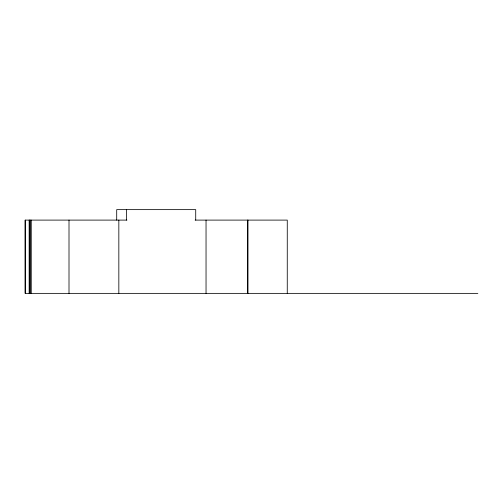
<?xml version="1.0" encoding="UTF-8"?>
<svg xmlns="http://www.w3.org/2000/svg" width="503" height="503" viewBox="0 0 503 503"><rect width="100%" height="100%" fill="white"/><g stroke="black" fill="none" stroke-linecap="round" stroke-linejoin="round"><path stroke-width="0.75" d="M126.919 220.1L25.15 220.1L25.188 293.368L477.85 293.368M195.133 220.1L287.27 220.1L287.263 293.368M247.979 220.1L247.979 293.368M247.514 220.1L247.514 293.368M206.041 220.1L206.041 293.368M195.717 220.1L195.717 209.632L116.702 209.632L116.702 220.1M126.58 209.632L126.58 220.1M118.834 220.1L118.834 293.368M69.005 220.1L69.005 293.368M31.148 220.1L31.148 293.368M30.727 220.1L30.727 293.368M29.526 220.1L29.526 293.368M29.155 220.1L29.155 293.368M25.232 220.1L25.232 293.368"/></g></svg>
